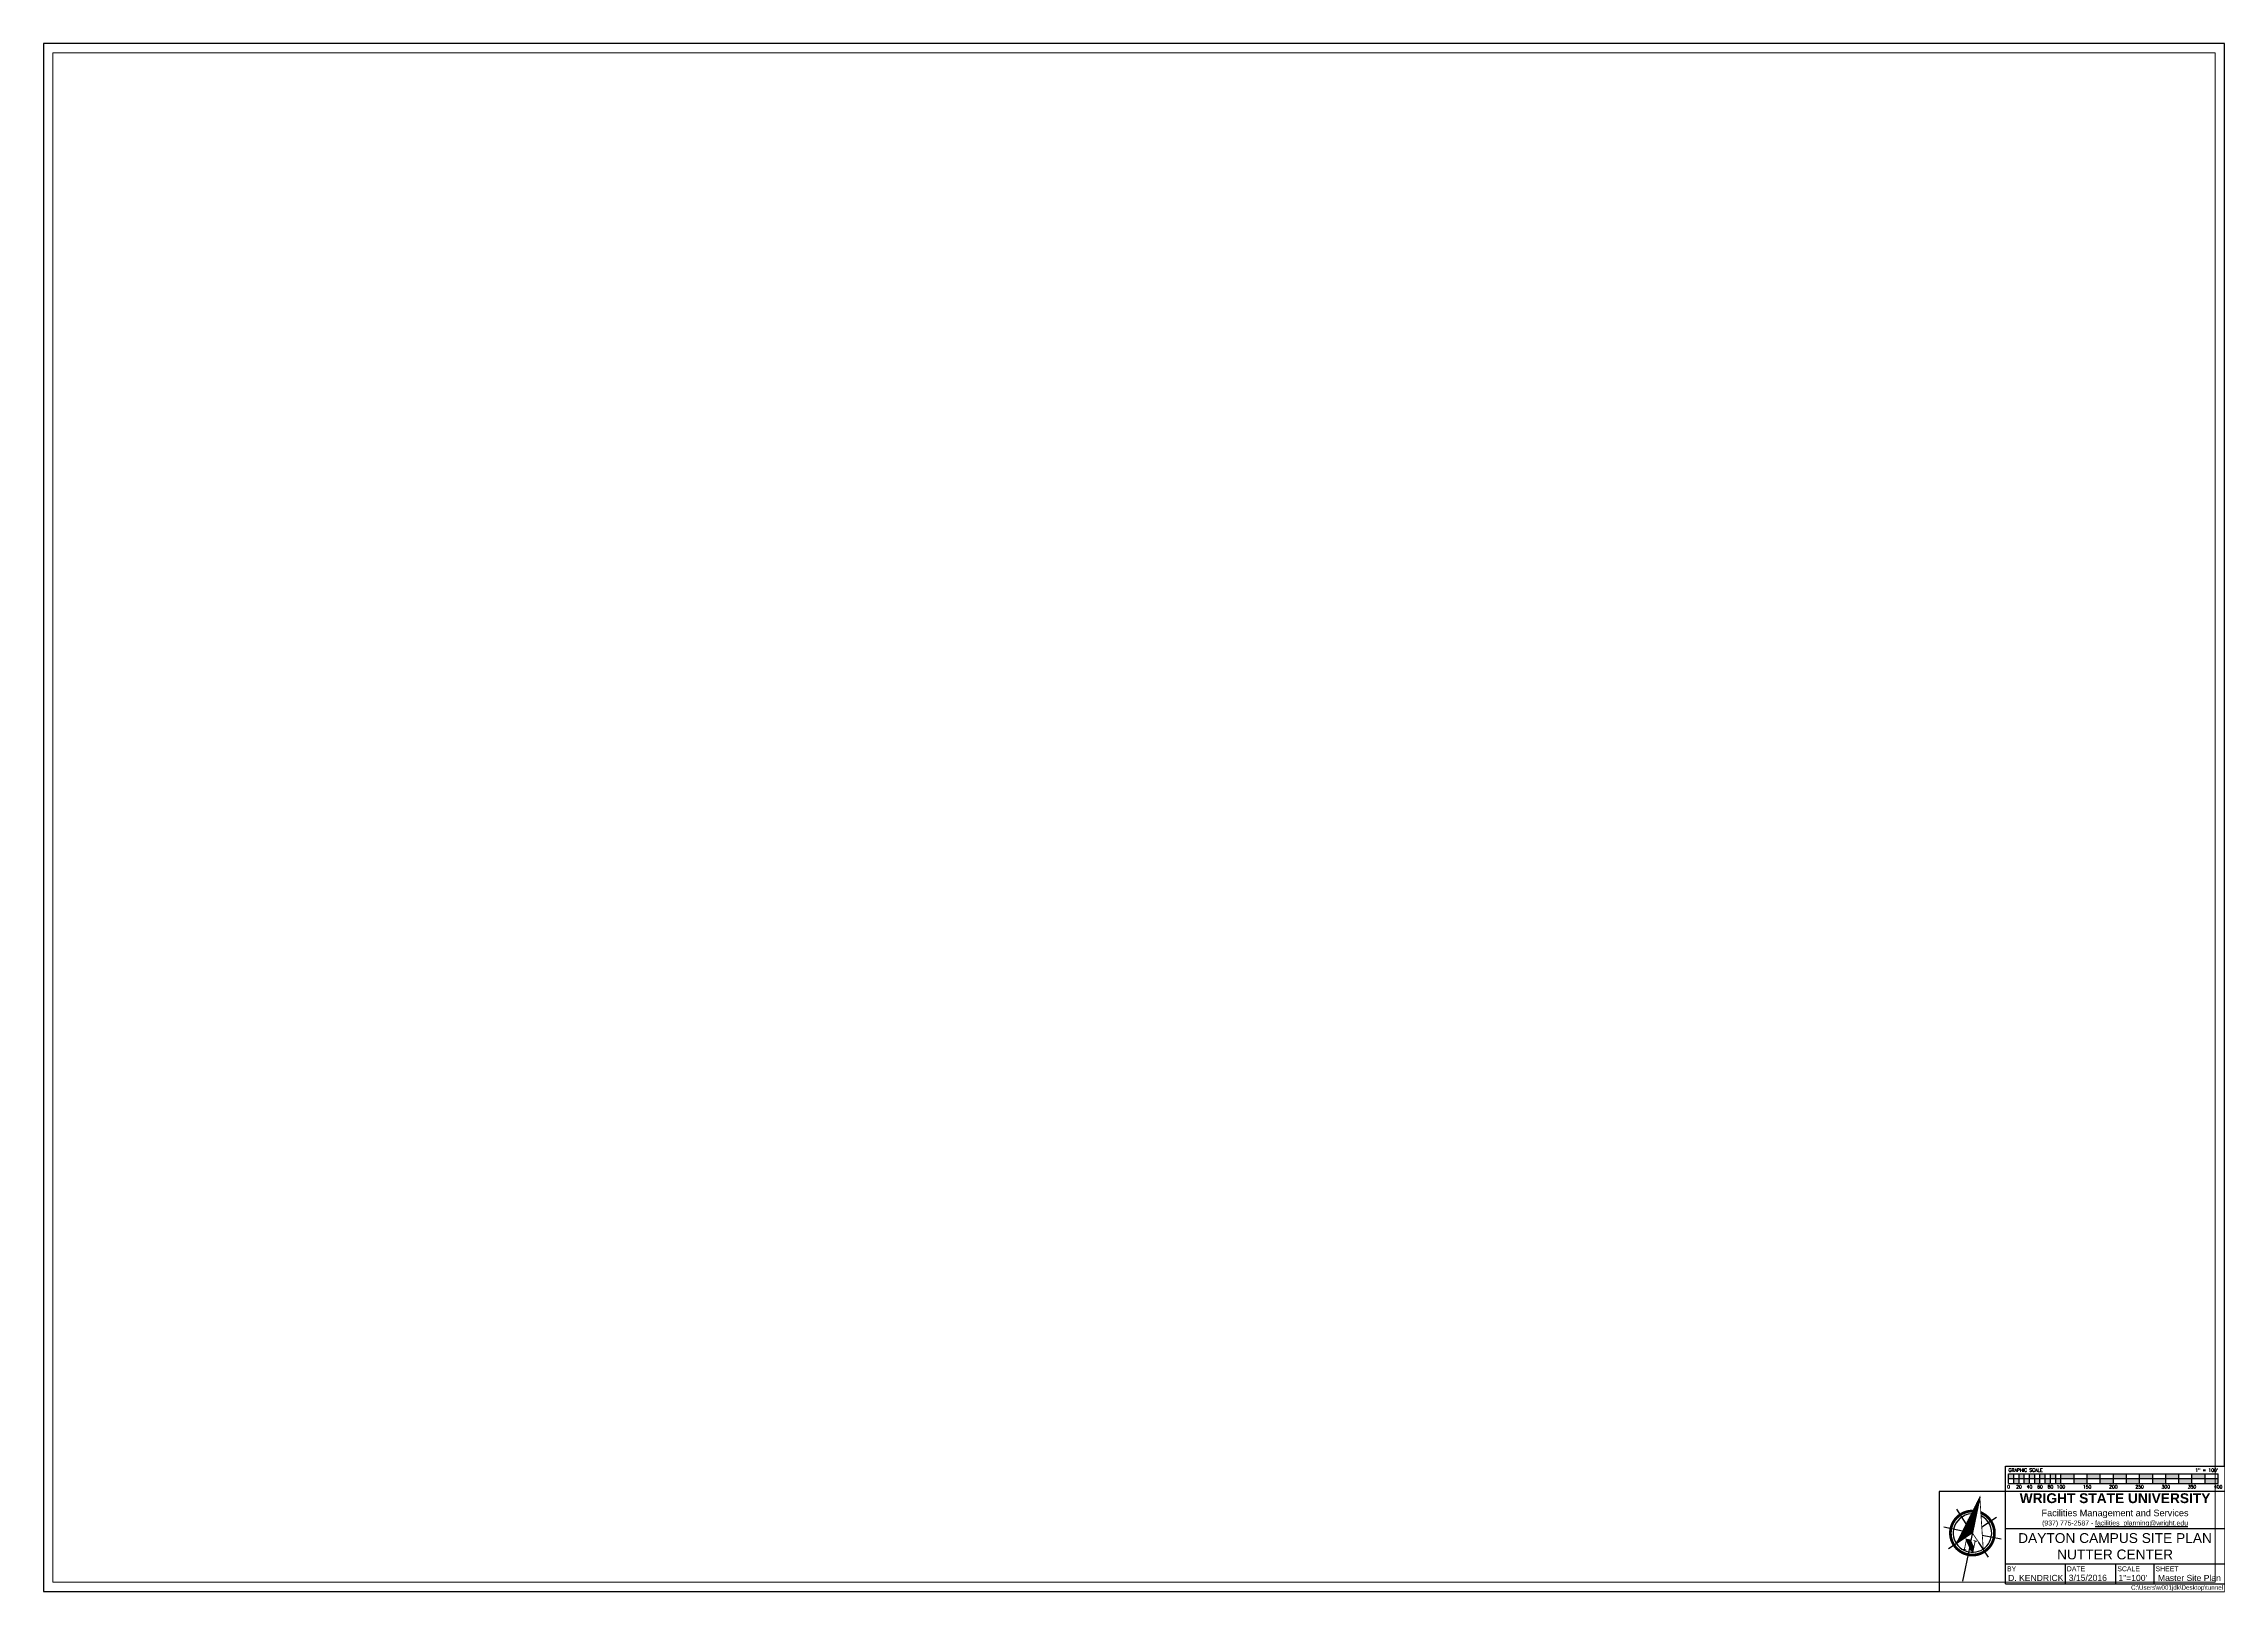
# Paper-space layout 'Nutter Center' of a CAD drawing. Header units: inches. Extents: x 0 to 41.6, y 0.1 to 29.7.
import ezdxf
from ezdxf.enums import TextEntityAlignment as Align

# ---------------------------------------------------------------- set-up
doc = ezdxf.new("R2010")
doc.units = ezdxf.units.IN
doc.header["$LTSCALE"] = 0.5
doc.header["$MEASUREMENT"] = 0
doc.set_wipeout_variables(frame=1)
for name, color, linetype in [('BORDER', 11, 'Continuous'), ('BORDER-NOTE', 2, 'Continuous'), ('Graphic Scale', 114, 'Continuous'), ('North Arrow', 2, 'Continuous'), ('Wipeout', 7, 'Continuous')]:
    doc.layers.add(name, color=color, linetype=linetype)
doc.layers.add('Viewport', color=6, linetype='Continuous', plot=False)
doc.styles.add('Arial', font='arial.ttf')
doc.styles.add('SIMPLEX', font='SIMPLEX.shx', dxfattribs={"width": 0.75})
doc.styles.add('Title Block', font='arial.ttf')

# ---------------------------------------------------------------- blocks, each defined once
blk = doc.blocks.new('*X9')
at = {"color": 0}
for p, q in [((146.36, -413.14), (147.62, -411.88)), ((146.55, -412.41), (147.62, -411.35)), ((146.75, -411.68), (147.62, -410.82)), ((146.95, -410.95), (147.62, -410.29)), ((147.15, -410.22), (147.62, -409.76)), ((147.35, -409.49), (147.62, -409.23)), ((147.55, -408.76), (147.62, -408.7)), ((143.36, -424.09), (147.62, -419.83)), ((143.56, -423.36), (147.62, -419.3)), ((143.76, -422.63), (147.62, -418.77)), ((143.96, -421.9), (147.62, -418.24)), ((144.16, -421.17), (147.62, -417.71)), ((144.36, -420.44), (147.62, -417.18)), ((144.56, -419.71), (147.62, -416.65)), ((144.76, -418.98), (147.62, -416.12)), ((144.96, -418.25), (147.62, -415.59)), ((145.16, -417.52), (147.62, -415.06)), ((145.36, -416.79), (147.62, -414.53)), ((145.56, -416.06), (147.62, -414)), ((145.76, -415.33), (147.62, -413.47)), ((145.96, -414.6), (147.62, -412.94)), ((146.16, -413.87), (147.62, -412.41)), ((142.76, -426.28), (147.62, -421.42)), ((142.96, -425.55), (147.62, -420.89)), ((143.16, -424.82), (147.62, -420.36))]:
    blk.add_line(p, q, dxfattribs=at)
blk = doc.blocks.new('north_small')
at = {"layer": 'North Arrow'}
blk.add_hatch(color=256, dxfattribs=at).paths.add_polyline_path([(0.153, 0.79), (0.041, 0.813), (0.04, 0.805), (0.069, 0.799), (0.034, 0.63), (0.034, 0.626), (0.033, 0.623), (0.032, 0.621), (0.03, 0.618), (0.029, 0.616), (0.028, 0.614), (0.026, 0.613), (0.024, 0.612), (0.023, 0.612), (0.021, 0.612), (0.019, 0.611), (0.016, 0.611), (0.013, 0.611), (0.01, 0.612), (0.006, 0.612), (0.002, 0.613), (0, 0.613), (-0.001, 0.605), (0.068, 0.591), (0.069, 0.599), (0.065, 0.6), (0.061, 0.601), (0.058, 0.602), (0.054, 0.604), (0.052, 0.605), (0.05, 0.606), (0.048, 0.607), (0.047, 0.608), (0.046, 0.609), (0.045, 0.611), (0.045, 0.613), (0.044, 0.615), (0.044, 0.618), (0.044, 0.621), (0.045, 0.625), (0.046, 0.628), (0.073, 0.762), (0.158, 0.573), (0.204, 0.563), (0.24, 0.738), (0.241, 0.742), (0.242, 0.745), (0.243, 0.748), (0.244, 0.751), (0.245, 0.753), (0.247, 0.755), (0.248, 0.756), (0.249, 0.757), (0.251, 0.758), (0.253, 0.758), (0.255, 0.758), (0.258, 0.758), (0.261, 0.758), (0.264, 0.758), (0.267, 0.758), (0.271, 0.757), (0.273, 0.757), (0.275, 0.765), (0.206, 0.779), (0.205, 0.771), (0.205, 0.771), (0.209, 0.77), (0.213, 0.769), (0.217, 0.767), (0.22, 0.766), (0.222, 0.765), (0.225, 0.764), (0.226, 0.762), (0.228, 0.761), (0.229, 0.759), (0.229, 0.758), (0.23, 0.756), (0.23, 0.753), (0.23, 0.75), (0.23, 0.747), (0.229, 0.744), (0.229, 0.74), (0.212, 0.659)])
for p, q in [((0.07, 1.095), (-0.113, 1.373)), ((0.329, 1.605), (0.159, 0.777)), ((0, 0.955), (-0.358, 1.029)), ((0.366, 1.034), (0.644, 1.218)), ((0.376, 0.878), (0.734, 0.805)), ((0.01, 0.799), (-0.269, 0.616)), ((0.13, 0.634), (0, 0)), ((0.305, 0.739), (0.489, 0.46))]:
    blk.add_line(p, q, dxfattribs=at)
at = {"layer": 'North Arrow', "const_width": 0.0525}
for points in [[(-0.224, 1.001, 1), (0.599, 0.833, 0.359415), (0.349, 1.305, 1)], [(0.193, 1.337, 0.359415), (-0.224, 1.001, 1)]]:
    blk.add_lwpolyline(points, format="xyb", dxfattribs=at)
at = {"layer": 'North Arrow'}
for points, const_width in [([(-0.122, 0.715), (0.329, 1.605), (0.393, 0.612), (0.188, 0.917), (-0.122, 0.715)], 0.0158), ([(0.046, 0.628), (0.045, 0.625), (0.044, 0.621), (0.044, 0.618), (0.044, 0.615), (0.045, 0.613), (0.045, 0.611), (0.046, 0.609), (0.047, 0.608), (0.048, 0.607), (0.05, 0.606), (0.052, 0.605), (0.054, 0.604), (0.058, 0.602), (0.061, 0.601), (0.065, 0.6), (0.069, 0.599), (0.068, 0.591), (-0.001, 0.605), (0, 0.613), (0.002, 0.613), (0.006, 0.612), (0.01, 0.612), (0.013, 0.611), (0.016, 0.611), (0.019, 0.611), (0.021, 0.612), (0.023, 0.612), (0.024, 0.612), (0.026, 0.613), (0.028, 0.614), (0.029, 0.616), (0.03, 0.618), (0.032, 0.621), (0.033, 0.623), (0.034, 0.626), (0.034, 0.63), (0.069, 0.799), (0.04, 0.805), (0.041, 0.813), (0.153, 0.79), (0.212, 0.659), (0.229, 0.74), (0.229, 0.744), (0.23, 0.747), (0.23, 0.75), (0.23, 0.753), (0.23, 0.756), (0.229, 0.758), (0.229, 0.759), (0.228, 0.761), (0.226, 0.762), (0.225, 0.764), (0.222, 0.765), (0.22, 0.766), (0.217, 0.767), (0.213, 0.769), (0.209, 0.77), (0.205, 0.771), (0.205, 0.771), (0.206, 0.779), (0.275, 0.765), (0.273, 0.757), (0.271, 0.757), (0.267, 0.758), (0.264, 0.758), (0.261, 0.758), (0.258, 0.758), (0.255, 0.758), (0.253, 0.758), (0.251, 0.758), (0.249, 0.757), (0.248, 0.756), (0.247, 0.755), (0.245, 0.753), (0.244, 0.751), (0.243, 0.748), (0.242, 0.745), (0.241, 0.742), (0.24, 0.738), (0.204, 0.563), (0.158, 0.573), (0.073, 0.762), (0.046, 0.628), (0.046, 0.628)], 0.00525)]:
    blk.add_lwpolyline(points, dxfattribs=dict(at, const_width=const_width))
for start, end in [(93.448, 168.4211), (168.4211, 348.4211), (348.4211, 63.3941)]:
    blk.add_arc((0.188, 0.917), 0.367, start, end, dxfattribs=at)
at = {"layer": 'North Arrow', "xscale": 0.05250000000000003, "yscale": 0.05250000000000003, "zscale": 0.05250000000000003, "rotation": 348.4210566735326}
blk.add_blockref('*X9', (-2.959, 24.171), dxfattribs=at)
blk = doc.blocks.new('1200')
at = {"layer": 'Graphic Scale'}
h = blk.add_hatch(color=256, dxfattribs=at)
h.paths.add_polyline_path([(0.086, 0.315), (0.086, 0.221), (0.186, 0.221), (0.186, 0.315)])
h.paths.add_polyline_path([(0.286, 0.221), (0.186, 0.221), (0.186, 0.127), (0.286, 0.127)])
h.paths.add_polyline_path([(0.386, 0.315), (0.286, 0.315), (0.286, 0.221), (0.386, 0.221)])
h.paths.add_polyline_path([(0.486, 0.221), (0.386, 0.221), (0.386, 0.127), (0.486, 0.127)])
h.paths.add_polyline_path([(0.486, 0.315), (0.486, 0.221), (0.586, 0.221), (0.586, 0.315)])
h.paths.add_polyline_path([(0.586, 0.221), (0.586, 0.127), (0.686, 0.127), (0.686, 0.221)])
h.paths.add_polyline_path([(0.686, 0.221), (0.786, 0.221), (0.786, 0.315), (0.686, 0.315)])
h.paths.add_polyline_path([(0.886, 0.221), (0.786, 0.221), (0.786, 0.127), (0.886, 0.127)])
h.paths.add_polyline_path([(0.986, 0.315), (0.886, 0.315), (0.886, 0.221), (0.986, 0.221)])
h.paths.add_polyline_path([(0.986, 0.221), (0.986, 0.127), (1.086, 0.127), (1.086, 0.221)])
h.paths.add_polyline_path([(1.336, 0.221), (1.336, 0.315), (1.086, 0.315), (1.086, 0.221)])
h.paths.add_polyline_path([(1.586, 0.127), (1.586, 0.221), (1.336, 0.221), (1.336, 0.127)])
h.paths.add_polyline_path([(1.836, 0.221), (1.836, 0.315), (1.586, 0.315), (1.586, 0.221)])
h.paths.add_polyline_path([(2.086, 0.127), (2.086, 0.221), (1.836, 0.221), (1.836, 0.127)])
h.paths.add_polyline_path([(2.336, 0.221), (2.336, 0.315), (2.086, 0.315), (2.086, 0.221)])
h.paths.add_polyline_path([(2.586, 0.127), (2.586, 0.221), (2.336, 0.221), (2.336, 0.127)])
h.paths.add_polyline_path([(2.586, 0.315), (2.586, 0.221), (2.836, 0.221), (2.836, 0.315)])
h.paths.add_polyline_path([(2.836, 0.221), (2.836, 0.127), (3.086, 0.127), (3.086, 0.221)])
h.paths.add_polyline_path([(3.086, 0.315), (3.086, 0.221), (3.336, 0.221), (3.336, 0.315)])
h.paths.add_polyline_path([(3.336, 0.221), (3.336, 0.127), (3.586, 0.127), (3.586, 0.221)])
h.paths.add_polyline_path([(3.586, 0.315), (3.586, 0.221), (3.836, 0.221), (3.836, 0.315)])
h.paths.add_polyline_path([(3.836, 0.221), (3.836, 0.127), (4.086, 0.127), (4.086, 0.221)])
for p, q in [((0.086, 0.127), (0.086, 0.315)), ((0.086, 0.315), (4.086, 0.315)), ((0.086, 0.221), (4.086, 0.221)), ((0.086, 0.127), (4.086, 0.127)), ((0.186, 0.127), (0.186, 0.315)), ((0.286, 0.127), (0.286, 0.315)), ((0.386, 0.127), (0.386, 0.315)), ((0.486, 0.127), (0.486, 0.315)), ((0.586, 0.127), (0.586, 0.315)), ((0.686, 0.127), (0.686, 0.315)), ((0.786, 0.127), (0.786, 0.315)), ((0.886, 0.127), (0.886, 0.315)), ((0.986, 0.127), (0.986, 0.315)), ((1.086, 0.127), (1.086, 0.315)), ((1.336, 0.127), (1.336, 0.315)), ((1.586, 0.127), (1.586, 0.315)), ((1.836, 0.127), (1.836, 0.315)), ((2.086, 0.127), (2.086, 0.315)), ((2.336, 0.127), (2.336, 0.315)), ((2.586, 0.127), (2.586, 0.315)), ((2.836, 0.127), (2.836, 0.315)), ((3.086, 0.127), (3.086, 0.315)), ((3.336, 0.127), (3.336, 0.315)), ((3.586, 0.127), (3.586, 0.315)), ((3.836, 0.127), (3.836, 0.315)), ((4.086, 0.127), (4.086, 0.315))]:
    blk.add_line(p, q, dxfattribs=at)
at = {"layer": 'Graphic Scale', "style": 'SIMPLEX'}
for s, p in [('0', (0.086, 0.066)), ('20', (0.286, 0.066)), ('40', (0.486, 0.066)), ('60', (0.686, 0.066)), ('80', (0.886, 0.066)), ('100', (1.086, 0.066)), ('150', (1.586, 0.066)), ('200', (2.086, 0.066)), ('250', (2.586, 0.066)), ('300', (3.086, 0.066)), ('350', (3.586, 0.066)), ('400', (4.086, 0.066))]:
    blk.add_text(s, height=0.0625, dxfattribs=at).set_placement(p, align=Align.MIDDLE_CENTER)
blk.add_text('GRAPHIC SCALE', height=0.0625, dxfattribs=at).set_placement((0.086, 0.383), align=Align.MIDDLE_LEFT)
blk.add_text('1" = 100\'', height=0.0625, dxfattribs=at).set_placement((4.086, 0.383), align=Align.MIDDLE_RIGHT)

psp = doc.layouts.new('Nutter Center')

# ---------------------------------------------------------------- linework, layer by layer
at = {"layer": 'BORDER'}
psp.add_lwpolyline([(0.048, 29.657), (0.048, 0.12), (41.648, 0.12), (41.648, 29.657)], close=True, dxfattribs=at)

# ---------------------------------------------------------------- viewports
at = {"layer": 'Viewport', "view_target_point": (18356651.37, 7836435.707), "view_twist_angle": 348.49757075}
psp.add_viewport(center=(20.848, 14.888), size=(41.25, 29.1875), view_center_point=(33771.335, -4265.088), view_height=34318.00418, dxfattribs=at)

# ---------------------------------------------------------------- next in the draw order: wipeouts: each hides what was drawn before it
psp.add_wipeout([(36.208, 0.12), (41.648, 0.12), (41.648, 2.507), (37.475, 2.507), (37.475, 2.024), (36.208, 2.025)]).dxf.layer = 'Wipeout'

# ---------------------------------------------------------------- next in the draw order: linework, layer by layer
at = {"layer": 'BORDER'}
for p, q in [((37.475, 0.267), (37.475, 2.507)), ((37.475, 2.507), (41.648, 2.507)), ((37.475, 0.267), (37.475, 1.379)), ((37.475, 1.317), (41.648, 1.317)), ((37.475, 0.643), (41.648, 0.643)), ((38.617, 0.267), (38.617, 0.643)), ((39.58, 0.267), (39.58, 0.643)), ((40.309, 0.267), (40.309, 0.643)), ((37.475, 0.267), (41.648, 0.267))]:
    psp.add_line(p, q, dxfattribs=at)
for points in [[(41.648, 2.025), (36.208, 2.025)], [(36.208, 2.025), (36.208, 0.12)]]:
    psp.add_lwpolyline(points, dxfattribs=at)

# ---------------------------------------------------------------- next in the draw order: block references
at = {"layer": 'Graphic Scale'}
psp.add_blockref('1200', (37.444, 2.051), dxfattribs=at)
at = {"layer": 'North Arrow'}
psp.add_blockref('north_small', (36.654, 0.316), dxfattribs=at)

# ---------------------------------------------------------------- next in the draw order: texts
at = {"color": 114, "insert": (41.623, 0.126), "char_height": 0.085, "attachment_point": 9, "style": 'Arial'}
psp.add_mtext('C:\\\\Users\\\\w001jdk\\\\Desktop\\\\tunnel', dxfattribs=at)
at = {"layer": 'BORDER-NOTE'}
for s, height, style, p in [('BY', 0.0938, 'Title Block', (37.501, 0.504)), ('D. KENDRICK', 0.11719, 'Arial', (37.522, 0.318)), ('DATE', 0.0938, 'Title Block', (38.643, 0.504)), ('3/15/2016', 0.1172, 'Arial', (38.679, 0.32)), ('SCALE', 0.0938, 'Title Block', (39.606, 0.504)), ('1"=100\'', 0.1172, 'Arial', (39.626, 0.318)), ('SHEET', 0.0938, 'Title Block', (40.335, 0.504))]:
    psp.add_text(s, height=height, dxfattribs=dict(at, style=style)).set_placement(p)
at = {"layer": 'BORDER-NOTE', "style": 'Arial'}
psp.add_text('Master Site Plan', height=0.11719, dxfattribs=at).set_placement((41.581, 0.283), align=Align.BOTTOM_RIGHT)
at = {"layer": 'BORDER-NOTE', "insert": (39.562, 1.671), "char_height": 0.125, "width": 4.17262, "attachment_point": 5, "style": 'Title Block'}
psp.add_mtext('{\\fArial|b1|i0|c0|p34;\\H1.5x;WRIGHT STATE UNIVERSITY\\fArial|b0|i0|c0|p34;\\H0.66667x;^JFacilities Management and Services^J\\H0.75x;(937) 775-2587 - \\L\\C162;facilities_planning@wright.edu}', dxfattribs=at)
at = {"layer": 'BORDER-NOTE', "color": 242, "insert": (39.562, 0.98), "char_height": 0.1875, "width": 4.17262, "attachment_point": 5, "style": 'Arial'}
psp.add_mtext('DAYTON CAMPUS SITE PLAN\\PNUTTER CENTER', dxfattribs=at)

doc.saveas('drawing.dxf')
